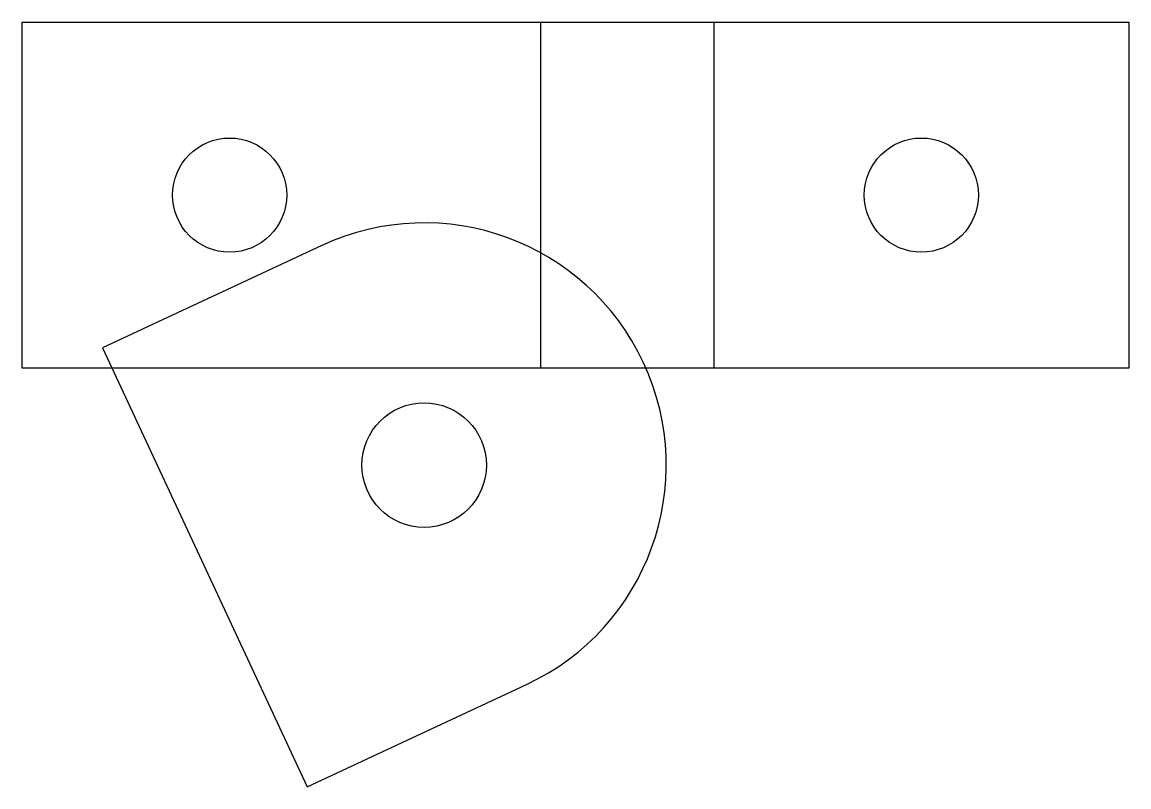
# Model space of a CAD drawing. Header units: millimetres. Extents: x -8.8 to 7.2, y -2.4 to 8.7.
import ezdxf

# ---------------------------------------------------------------- set-up
doc = ezdxf.new("R2010")
doc.units = ezdxf.units.MM
doc.layers.get('0').update_dxf_attribs({"linetype": 'CONTINUOUS'})

msp = doc.modelspace()

# ---------------------------------------------------------------- linework, layer by layer
for p, q in [((-4.488, 5.42), (-7.66, 3.941)), ((-7.66, 3.941), (-4.702, -2.403)), ((-4.702, -2.403), (-1.53, -0.924))]:
    msp.add_line(p, q)
for points in [[(-8.821, 8.65), (7.179, 8.65), (7.179, 3.65), (-8.821, 3.65)], [(-1.321, 8.65), (1.179, 8.65), (1.179, 3.65), (-1.321, 3.65)]]:
    msp.add_lwpolyline(points, close=True)
for centre, radius in [((-5.821, 6.15), 0.825), ((4.179, 6.15), 0.825), ((-3.009, 2.248), 0.9)]:
    msp.add_circle(centre, radius)
msp.add_arc((-3.009, 2.248), 3.5, -65, 115)

doc.saveas('drawing.dxf')
